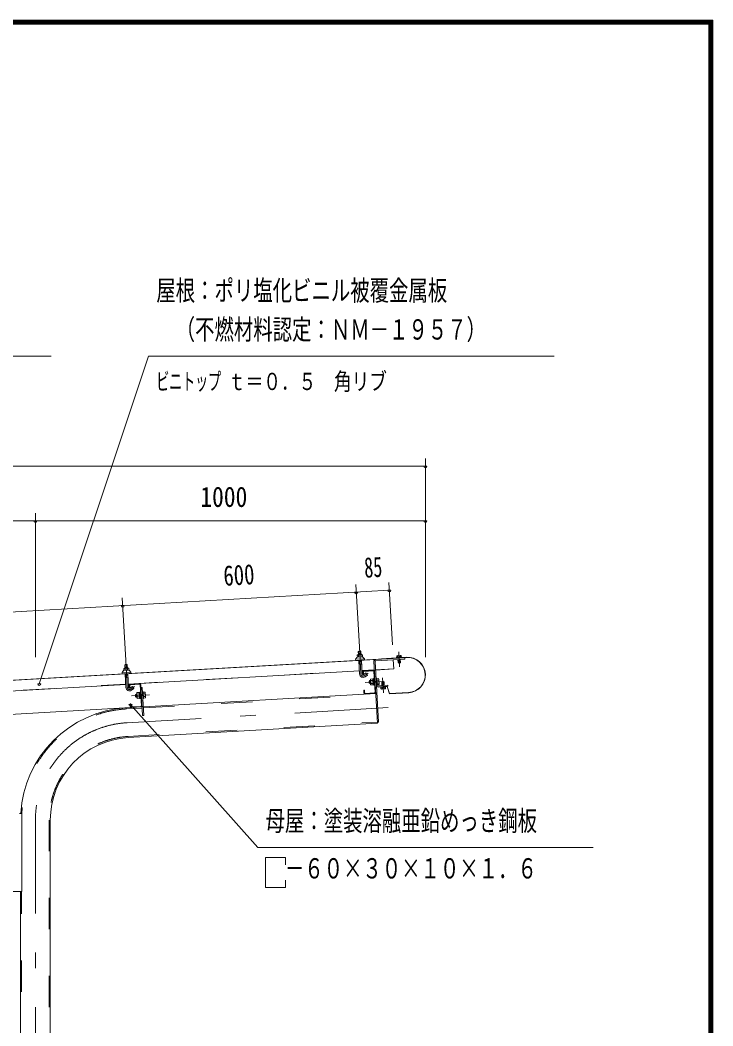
# Model space of a CAD drawing. Units: millimetres, scale not verified. Extents: x -30064 to 30064, y -14150 to 14150.
# Drawn here: x 23846 to 30064, y 4962 to 13990 of the extents above; entities that cross this region are included whole.
import ezdxf
from ezdxf.enums import TextEntityAlignment as Align

# ---------------------------------------------------------------- set-up
doc = ezdxf.new("R2010")
doc.units = ezdxf.units.MM
doc.header["$LTSCALE"] = 70
doc.linetypes.add('USER2', pattern=[10, 4, -6])
doc.linetypes.add('USER3', pattern=[24, 12, -5, 2, -5])
for name, color, linetype, lineweight in [('0-6_2-0BOLD', 7, 'Continuous', 18), ('0-7_2-1HIDDEN', 3, 'USER2', 18), ('0-8_2-2CENTER', 3, 'USER3', 18), ('0-9_2-4THIN', 4, 'Continuous', 18), ('0-A_2-5DIM', 3, 'Continuous', 18), ('0-C_F-F', 5, 'Continuous', 18)]:
    doc.layers.add(name, color=color, linetype=linetype, lineweight=lineweight)
doc.styles.add('ＭＳ ゴシック', font='')
doc.styles.get('ＭＳ ゴシック').set_extended_font_data('MS Gothic')

msp = doc.modelspace()

# ---------------------------------------------------------------- linework, layer by layer
at = {"layer": '0-6_2-0BOLD'}
for p, q in [((20765.42, 7889.48), (27299.57, 8266.24)), ((26857.67, 8253.86), (26936.29, 8258.4)), ((26884.61, 8273.16), (26883.58, 8291.07)), ((26885.94, 8242.39), (26892.99, 8120.17)), ((26906.27, 8292.37), (26907.31, 8274.47)), ((26916.57, 8121.53), (26909.53, 8243.75)), ((27021.07, 8231.95), (27052.93, 7679.5)), ((27032.26, 8232.6), (27063.69, 7687.48)), ((27300.22, 8255.06), (27038.84, 8239.99)), ((27194.74, 8260.19), (27194.64, 8261.94)), ((27235.87, 8283.94), (27236.56, 8271.73)), ((27237.31, 8251.43), (27238.94, 8222.79)), ((27256.74, 8272.87), (27256.04, 8285.09)), ((27299.58, 8266.24), (27300.22, 8255.06)), ((24761.15, 8132.98), (24775.46, 8151.56)), ((24788.09, 8152.28), (24787.06, 8170.19)), ((24808.4, 8202.76), (24810.1, 8173.28)), ((24809.75, 8171.49), (24810.79, 8153.6)), ((24818.45, 8028.51), (26891.38, 8148.05)), ((24840.42, 8126.2), (24839.77, 8137.52)), ((26887.89, 8208.55), (26911.47, 8209.91)), ((26914.97, 8149.4), (26991.35, 8153.81)), ((26920.64, 8149.72), (27025.47, 8155.76)), ((26926.88, 8138.85), (26928.25, 8115.09)), ((26928.76, 8115.41), (26951.57, 8130.39)), ((27014.61, 8149.52), (26932.15, 8144.77)), ((27031.32, 7956.96), (27020.52, 8144.25)), ((24789.42, 8121.51), (24796.47, 7999.29)), ((24814.96, 8089.03), (24791.37, 8087.67)), ((24820.05, 8000.66), (24813.01, 8122.87)), ((26991.43, 8034.6), (26984.45, 8034.2)), ((26991.9, 8026.56), (26989.36, 8070.59)), ((27012.59, 8063), (26992.31, 8061.83)), ((27014.1, 8036.77), (26993.82, 8035.6)), ((27018.76, 8077.54), (27011.77, 8077.14)), ((27012.94, 8056.87), (27020.33, 8050.29)), ((27013.34, 8049.88), (27020.74, 8043.3)), ((27038.67, 8121.46), (27027.49, 8120.82)), ((27064.32, 8065.98), (27047.53, 8065.01)), ((27049.05, 8038.79), (27065.83, 8039.76)), ((27091.14, 8048.76), (27092.92, 8018.37)), ((24794.86, 8027.16), (21079.66, 7812.94)), ((24894.83, 8032.93), (24818.44, 8028.53)), ((24830.36, 8017.98), (24831.73, 7994.21)), ((24918.09, 8028.64), (24835.63, 8023.89)), ((24845.21, 7974.78), (24868.02, 7989.76)), ((24927.69, 7959.43), (24922.1, 7959.11)), ((24934.81, 7836.09), (24924, 8023.38)), ((24967.8, 7945.1), (24951.01, 7944.14)), ((24952.22, 7825.87), (27037.56, 7946.11)), ((27026.05, 7951.05), (26943.59, 7946.3)), ((27022.05, 8020.58), (27027.64, 8020.91)), ((27050, 8022.2), (27044.41, 8021.88)), ((27094.4, 7999.87), (27095.12, 7987.66)), ((27115.29, 7988.84), (27114.58, 8001.05)), ((24839.79, 7854.45), (24841.16, 7830.69)), ((24894.92, 7913.72), (24887.94, 7913.32)), ((24895.79, 7940.95), (24916.07, 7942.12)), ((24917.58, 7915.89), (24897.3, 7914.72)), ((24916.43, 7936), (24923.81, 7929.41)), ((24916.83, 7929.01), (24924.22, 7922.42)), ((24925.39, 7902.16), (24918.4, 7901.75)), ((24952.53, 7917.91), (24969.31, 7918.88)), ((20957.66, 7595.55), (24941.03, 7825.23)), ((24847.07, 7825.42), (24929.53, 7830.18)), ((27052.93, 7679.5), (24815.82, 7550.52)), ((27063.68, 7687.48), (27052.51, 7686.84)), ((23860.48, 6168.98), (23582.94, 6168.98)), ((23849.98, -1032.1), (23849.98, 6168.98))]:
    msp.add_line(p, q, dxfattribs=at)
for points in [[(26904.92, 8323.63), (26900.77, 8327.33), (26885.04, 8326.44), (26881.33, 8322.27)], [(26883.04, 8292.8), (26881.33, 8322.27), (26904.92, 8323.63), (26906.62, 8294.15)], [(27322.18, 8269.3), (20765.32, 7891.23), (20777.06, 7687.53)], [(26936.94, 8247.08), (26936.29, 8258.4), (26919.94, 8275.2), (26871.98, 8272.44), (26857.67, 8253.86), (26858.32, 8242.55)], [(26918.66, 8275.13), (26917.63, 8293.03), (26914.48, 8294.61), (26875.17, 8292.34), (26872.23, 8290.41), (26873.26, 8272.51)], [(27036.65, 8156.41), (27200.18, 8165.83), (27195.39, 8249.01)], [(27089.76, 8255.89), (27089.66, 8257.64), (27315.03, 8270.64)], [(27226.47, 8271.16), (27225.78, 8283.37), (27228.73, 8285.31), (27262.97, 8287.25), (27266.13, 8285.66), (27266.82, 8273.44)], [(27238.94, 8222.79), (27259.91, 8223.97), (27258.28, 8252.64)], [(27259.91, 8223.97), (27256.61, 8220.28), (27242.63, 8219.49), (27238.94, 8222.79)], [(24775.46, 8151.56), (24823.42, 8154.33), (24839.77, 8137.52), (24761.15, 8132.98), (24761.8, 8121.67)], [(24822.14, 8154.25), (24821.1, 8172.15), (24817.96, 8173.73), (24778.65, 8171.46), (24775.71, 8169.53), (24776.75, 8151.63)], [(24786.52, 8171.92), (24784.82, 8201.4), (24788.52, 8205.56), (24804.25, 8206.46), (24808.4, 8202.76), (24784.82, 8201.4)], [(26928.25, 8115.1), (26922.66, 8114.77), (26921.29, 8138.53)], [(26951.57, 8130.39), (26964.54, 8110.64), (26941.73, 8095.65)], [(26989.83, 8062.55), (26982.84, 8062.15), (26984.45, 8034.2), (26978.91, 8039.13), (26977.9, 8056.61), (26982.84, 8062.15)], [(26989.36, 8070.59), (26991.55, 8074.94), (27011.83, 8076.11)], [(27011.77, 8077.14), (27014.92, 8022.63), (27021.9, 8023.03)], [(27022.05, 8020.58), (27018.62, 8079.99), (27024.21, 8080.31)], [(27050, 8022.2), (27046.58, 8081.6), (27040.99, 8081.28)], [(27046.78, 8078.13), (27063.56, 8079.1), (27066.24, 8075.02), (27068.77, 8031), (27066.58, 8026.64), (27049.8, 8025.67)], [(27113.89, 8019.58), (27112.1, 8049.99), (27108.41, 8053.28), (27094.43, 8052.46), (27091.14, 8048.76), (27112.1, 8049.99)], [(24831.73, 7994.22), (24826.14, 7993.89), (24824.77, 8017.66)], [(24868.02, 7989.76), (24855.05, 8009.51), (24832.24, 7994.52)], [(24915.31, 7955.23), (24895.03, 7954.06), (24892.84, 7949.71)], [(24892.84, 7949.71), (24895.38, 7905.68), (24898.06, 7901.61), (24918.34, 7902.78)], [(24918.4, 7901.75), (24915.25, 7956.26), (24922.25, 7956.66)], [(24922.1, 7959.11), (24925.53, 7899.71), (24931.12, 7900.03)], [(24929.59, 8023.7), (24945.47, 7748.37), (24956.65, 7749.01), (24942.15, 8000.58), (24930.96, 7999.94)], [(24947.89, 7901), (24953.48, 7901.32), (24950.06, 7960.72), (24944.47, 7960.4)], [(24950.26, 7957.25), (24967.04, 7958.22), (24969.72, 7954.14), (24972.26, 7910.12), (24970.07, 7905.76), (24953.28, 7904.79)], [(26937.67, 7951.57), (26936.31, 7975.32), (26930.71, 7975.01), (26932.08, 7951.24)], [(26991.9, 8026.56), (26994.58, 8022.49), (27014.86, 8023.66)], [(27052.41, 8004.82), (27145.99, 8010.22), (27145.35, 8021.4), (27051.76, 8016)], [(27062.13, 8005.38), (27062.23, 8003.64), (27139.1, 8008.07), (27160.4, 7942.68), (27333.37, 7952.66)], [(27124.66, 8001.64), (27125.38, 7989.43), (27122.43, 7987.49), (27088.19, 7985.49), (27085.03, 7987.07), (27084.32, 7999.28)], [(27333.26, 7954.4), (27161.65, 7944.51), (27140.35, 8009.89)], [(24835.57, 7830.37), (24834.2, 7854.13), (24839.79, 7854.45)], [(24882.39, 7918.25), (24881.38, 7935.73), (24886.32, 7941.27)], [(24882.39, 7918.25), (24887.94, 7913.32), (24886.32, 7941.27), (24893.31, 7941.67)], [(23839.48, 6868.98), (23860.48, 6868.98), (23860.48, 6168.98)], [(24117.03, 6810.27), (24117.03, -1032.1), (23849.98, -1032.1)]]:
    msp.add_lwpolyline(points, dxfattribs=at)
for points in [[(27225.12, 8265.47), (27268.8, 8267.95), (27268.49, 8273.54), (27224.8, 8271.06)], [(27126, 8007.33), (27082.32, 8004.77), (27082.65, 7999.18), (27126.33, 8001.74)]]:
    msp.add_lwpolyline(points, close=True, dxfattribs=at)
for centre, radius, start, end in [((26878.38, 8282.45), 10.06, 58.91577, 118.91577), ((26897, 8255.92), 37.62, 75.71207, 110.88799), ((26912.42, 8284.41), 10.06, 67.68428, 127.68428), ((27039.25, 8233), 18.2, 93.30186, 183.29813), ((27039.25, 8233), 7, 93.30186, 183.29478), ((27231.18, 8277.32), 8.11, 54.71553, 93.24696), ((27247.54, 8256.54), 29.79, 73.41785, 113.07829), ((27261.44, 8279.04), 8.11, 93.24696, 131.7932), ((27324.2, 8111.65), 159.25, 273.30022, 93.30022), ((27324.2, 8111.65), 157.5, 273.30022, 93.30005), ((24781.87, 8161.57), 10.06, 58.91577, 118.91577), ((24800.48, 8135.04), 37.62, 75.71207, 110.88799), ((24815.9, 8163.53), 10.06, 67.68428, 127.68428), ((26932.47, 8139.18), 11.2, 93.29965, 183.30174), ((26932.47, 8139.18), 5.6, 93.29744, 183.30212), ((27014.93, 8143.93), 11.2, 3.30186, 93.30186), ((27014.93, 8143.93), 5.6, 3.30186, 93.30186), ((26924.44, 8121.99), 31.5, 183.30002, 303.30002), ((26924.44, 8121.99), 7.88, 183.30002, 303.30002), ((26999.55, 8068.83), 10.07, 183.30011, 224.02693), ((27027.18, 8050.68), 36.61, 162.2747, 204.32552), ((27001.82, 8029.48), 10.07, 142.57329, 183.30011), ((27056.32, 8072.1), 10.07, 322.57329, 3.30011), ((27030.96, 8050.9), 36.61, 342.2747, 24.32552), ((27058.59, 8032.76), 10.07, 3.30011, 44.02693), ((24827.92, 8001.11), 31.5, 183.30002, 303.30002), ((24827.92, 8001.11), 7.88, 183.30002, 303.30002), ((24835.95, 8018.3), 11.2, 93.30186, 183.30186), ((24835.95, 8018.3), 5.6, 93.30186, 183.30186), ((24903.03, 7947.95), 10.07, 183.30011, 224.02693), ((24918.41, 8023.05), 11.2, 3.30365, 93.30186), ((24918.41, 8023.05), 5.6, 3.30186, 93.30186), ((24959.8, 7951.22), 10.07, 322.57329, 3.30011), ((24934.44, 7930.02), 36.61, 342.2747, 24.32552), ((26943.26, 7951.89), 11.2, 183.30186, 273.29744), ((26943.26, 7951.89), 5.6, 183.30186, 273.29744), ((27025.73, 7956.64), 5.6, 273.29744, 3.30212), ((27025.73, 7956.64), 11.2, 273.29744, 3.30212), ((27051.36, 8022.99), 7, 183.29498, 273.30269), ((27051.36, 8022.99), 18.2, 250.67981, 273.30081), ((27089.7, 7993.7), 8.11, 273.3562, 311.88763), ((27103.57, 8016.22), 29.79, 253.52235, 293.1828), ((27119.96, 7995.47), 8.11, 234.80835, 273.35458), ((24930.66, 7929.8), 36.61, 162.2747, 204.32552), ((24905.3, 7908.61), 10.07, 142.57329, 183.30011), ((24962.07, 7911.88), 10.07, 3.30011, 44.02693), ((24858.51, 6810.27), 1008.52, 93.29993, 176.66293), ((24846.75, 7831.01), 11.2, 183.30161, 273.30186), ((24846.75, 7831.01), 5.6, 183.30238, 273.30186), ((24929.21, 7835.77), 5.6, 273.30186, 3.30186), ((24929.21, 7835.77), 11.2, 273.30186, 3.30186), ((24858.51, 6810.27), 741.48, 93.3, 180)]:
    msp.add_arc(centre, radius, start, end, dxfattribs=at)
at = {"layer": '0-7_2-1HIDDEN'}
for p, q in [((24818.35, 8030.26), (26891.28, 8149.79)), ((26914.87, 8151.13), (27025.37, 8157.51)), ((27036.55, 8158.15), (27200.09, 8167.58)), ((21079.56, 7814.68), (24794.76, 8028.91)), ((24952.79, 7816.08), (27038.12, 7936.32)), ((24801.02, 7807.33), (24941.6, 7815.44)), ((24815.26, 7560.3), (27052.36, 7689.29)), ((24107.24, 6810.27), (24107.22, -1032.1)), ((24107.24, 6810.27), (24107.24, 682.9)), ((23859.77, -1032.1), (23859.78, 6168.98))]:
    msp.add_line(p, q, dxfattribs=at)
for radius, start, end in [(998.73, 93.29994, 177.85707), (751.27, 93.3, 180)]:
    msp.add_arc((24858.51, 6810.27), radius, start, end, dxfattribs=at)
at = {"layer": '0-8_2-2CENTER'}
for p, q in [((26904.78, 8120.86), (26890.64, 8366.21)), ((27251.6, 8184.94), (27243.87, 8321.22)), ((24794.11, 8245.33), (24808.26, 7999.98)), ((26935.24, 8105.54), (26969.61, 8128.1)), ((27102.45, 8055.02), (26943.46, 8045.86)), ((27107.36, 7951.55), (27099.37, 8087.81)), ((24838.72, 7984.66), (24873.09, 8007.23)), ((24846.94, 7924.98), (25005.93, 7934.14)), ((27149.26, 7818.81), (24808.14, 7683.82)), ((23983.5, 6810.27), (23983.5, -1766.12))]:
    msp.add_line(p, q, dxfattribs=at)
for centre, radius, start, end in [((26924.44, 8121.99), 19.69, 183.30241, 303.30002), ((24827.92, 8001.11), 19.69, 183.30241, 303.30002), ((24858.51, 6810.27), 875, 93.30017, 180)]:
    msp.add_arc(centre, radius, start, end, dxfattribs=at)
at = {"layer": '0-9_2-4THIN'}
for p, q in [((26883.34, 8324.53), (26885.16, 8292.92)), ((26904.49, 8294.03), (26902.66, 8325.63)), ((26890.02, 8208.68), (26888.07, 8242.51)), ((26907.4, 8243.63), (26909.35, 8209.79)), ((27241.89, 8220.15), (27240.11, 8251.59)), ((27255.48, 8252.48), (27257.27, 8221.02)), ((24788.64, 8172.04), (24786.82, 8203.65)), ((24806.15, 8204.76), (24807.97, 8173.15)), ((24791.55, 8121.63), (24793.5, 8087.8)), ((24812.83, 8088.91), (24810.88, 8122.74)), ((26979.54, 8058.45), (26990.03, 8059.06)), ((26991.24, 8038.1), (26980.75, 8037.49)), ((27093.77, 8051.72), (27095.72, 8018.54)), ((27111.09, 8019.43), (27109.14, 8052.62)), ((24883.03, 7937.57), (24893.51, 7938.18)), ((24894.72, 7917.22), (24884.24, 7916.61))]:
    msp.add_line(p, q, dxfattribs=at)
at = {"layer": '0-A_2-5DIM'}
for p, q in [((24998.51, 10972.9), (24018.51, 8032.9)), ((24998.51, 10972.9), (28638.51, 10972.9)), ((27483.52, 10055.9), (27483.52, 8270.91)), ((13693.48, 9985.91), (27483.52, 9985.91)), ((27497.52, 9985.91), (27469.52, 9985.91)), ((27483.52, 9495.91), (13693.48, 9495.91)), ((23997.51, 9495.91), (23969.51, 9495.91)), ((23983.52, 8270.91), (23983.52, 9565.9)), ((27497.52, 9495.91), (27469.52, 9495.91)), ((27187.64, 8383.3), (27155.4, 8942.37)), ((27159.44, 8872.5), (20730.11, 8501.78)), ((26876.43, 8855.36), (26848.43, 8855.36)), ((26890.64, 8366.18), (26858.4, 8925.25)), ((27173.44, 8872.49), (27145.44, 8872.49)), ((24761.88, 8804.37), (24794.11, 8245.33)), ((24779.91, 8734.48), (24751.91, 8734.48)), ((24032.51, 8032.9), (24004.51, 8032.9)), ((24850.85, 7845.65), (24822.85, 7845.65)), ((26228.81, 6473.91), (26228.81, 6408.37))]:
    msp.add_line(p, q, dxfattribs=at)
for points in [[(20735.91, 7376.4), (21568.51, 10972.9), (24123.51, 10972.9)], [(24836.85, 7845.65), (25978.51, 6562.9), (28988.51, 6562.9)], [(26228.81, 6473.91), (26048.51, 6473.91), (26048.51, 6205.9), (26228.81, 6205.9), (26228.81, 6271.44)]]:
    msp.add_lwpolyline(points, dxfattribs=at)
for centre in [(27483.52, 9985.91), (23983.51, 9495.91), (27483.52, 9495.91), (26862.43, 8855.36), (27159.44, 8872.49), (24765.91, 8734.48), (24018.51, 8032.9), (24836.85, 7845.65)]:
    msp.add_arc(centre, 14, 180, 0, dxfattribs=at)
at = {"layer": '0-C_F-F'}
for points in [[(30063.62, -14150), (-10116.38, -14150), (-10116.38, 13990), (30063.62, 13990)], [(30060.12, -14146.5), (-10112.88, -14146.5), (-10112.88, 13986.5), (30060.12, 13986.5)], [(30056.62, -14143), (30056.62, 13983), (-10109.38, 13983), (-10109.38, -14143)], [(30053.12, -14139.5), (30053.12, 13979.5), (-10105.88, 13979.5), (-10105.88, -14139.5)], [(30049.62, -14136), (30049.62, 13976), (-10102.38, 13976), (-10102.38, -14136)], [(30046.12, -14132.5), (-10098.88, -14132.5), (-10098.88, 13972.5), (30046.12, 13972.5)], [(30042.62, -14129), (30042.62, 13969), (-10095.38, 13969), (-10095.38, -14129)], [(30039.12, -14125.5), (30039.12, 13965.5), (-10091.88, 13965.5), (-10091.88, -14125.5)], [(30035.62, -14122), (30035.62, 13962), (-10088.38, 13962), (-10088.38, -14122)], [(30032.12, -14118.5), (30032.12, 13958.5), (-10084.88, 13958.5), (-10084.88, -14118.5)], [(30028.62, -14115), (30028.62, 13955), (-10081.38, 13955), (-10081.38, -14115)]]:
    msp.add_lwpolyline(points, close=True, dxfattribs=at)

# ---------------------------------------------------------------- texts
at = {"layer": '0-A_2-5DIM', "color": 7, "style": 'ＭＳ ゴシック'}
for s, height, width, p in [('屋根：ポリ塩化ビニル被覆金属板', 182.3, 0.7, (25068.51, 11417.77)), ('\u3000（不燃材料認定：ＮＭ－１９５７）', 182.3, 0.7, (25068.51, 11067.78)), ('ビニトップ ', 155, 0.55, (25068.51, 10622.9)), ('ｔ＝０．５\u3000角リブ', 155, 0.75, (25711.49, 10622.9)), ('1000', 182.3, 0.85, (25463.59, 9565.91)), ('母屋：塗装溶融亜鉛めっき鋼板', 182.3, 0.7, (26048.51, 6657.77)), ('\u3000－６０×３０×１０×１．６', 182.3, 0.7, (26048.51, 6230.77))]:
    msp.add_text(s, height=height, dxfattribs=dict(at, width=width)).set_placement(p, align=Align.BOTTOM_LEFT)
for s, width, p in [('85', 0.65, (26942.68, 8930.11)), ('600', 0.75, (25678.6, 8857.23))]:
    msp.add_text(s, height=182.3, rotation=3.3, dxfattribs=dict(at, width=width)).set_placement(p, align=Align.BOTTOM_LEFT)

doc.saveas('drawing.dxf')
